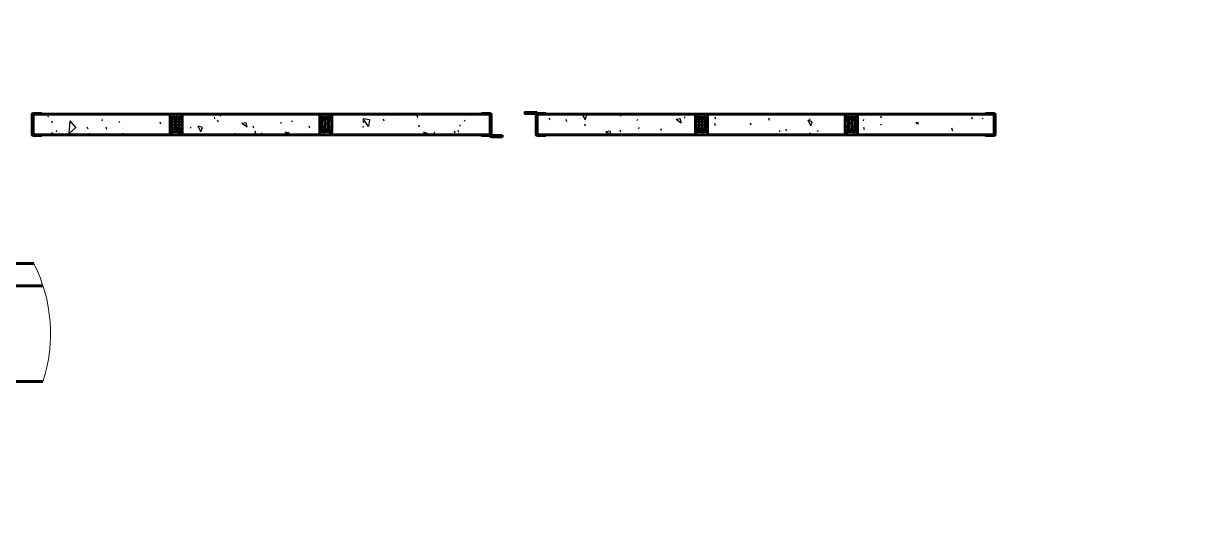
# Model space of a CAD drawing. Header units: millimetres. Extents: x 0 to 3360, y 0 to 297.
# Drawn here: x 140.6 to 405.1, y 0 to 109.4 of the extents above; entities that cross this region are included whole.
import ezdxf

# ---------------------------------------------------------------- set-up
doc = ezdxf.new("R2010")
doc.units = ezdxf.units.MM
doc.linetypes.add('K5LT_BASIC', pattern=[0])
doc.linetypes.add('K5LT_THIN_INCLUDED_TO_HATCHING', pattern=[0])
doc.layers.add('Системный слой', color=7, linetype='Continuous')
pattern_1 = [(45, (0, 0), (-0.7071068, 0.7071068), []), (135, (0, 0), (-0.7071068, -0.7071068), [])]
pattern_2 = [(45, (0, 0), (-2.12132, 2.12132), [])]
pattern_3 = [(40, (7.66, 6.428), (-20.5692, 24.5134), [2, -30]), (130, (9.193, 7.713), (-24.5134, -20.5692), [2, -30]), (85, (7.66, 6.428), (-20.5688, 24.513), [2.828, -42.426]), (60, (9.193, 7.713), (-27.7128, 16), [2, -30]), (150, (10.192, 9.445), (-16, -27.7128), [2, -30]), (105, (9.193, 7.713), (-27.7123, 15.9997), [2.828, -42.426]), (80, (16.853, 14.141), (-26.0974, 4.6017), [1.5, -25]), (170, (17.114, 15.618), (-4.6017, -26.0974), [1.5, -25]), (125, (16.853, 14.141), (-26.0969, 4.6016), [2.121, -35.355]), (100, (-18.796, -15.771), (-15.7569, -2.7784), [1, -15]), (190, (-18.97, -14.787), (2.7784, -15.7569), [1, -15]), (145, (-18.796, -15.771), (-15.75733, -2.77844), [1.414, -21.213]), (70, (1.233, 14.088), (-15.0351, 5.4723), [1, -15]), (160, (1.575, 15.028), (-5.4723, -15.0351), [1, -15]), (115, (1.233, 14.088), (-15.03547, 5.47246), [1.414, -21.213]), (85, (0, 0), (-9.35186, 7.84492), [0.3, -10]), (65, (0, 0), (-2.41845, 6.64463), [0.3, -10]), (105, (0, 0), (-6.193075, 7.658056), [0.5, -12]), (110, (0, 0), (-7.94593, 1.36463), [0.5, -7])]

msp = doc.modelspace()

# ---------------------------------------------------------------- hatches: boundary and pattern name
at = {"layer": 'Системный слой'}
h = msp.add_hatch(dxfattribs=at)
h.set_pattern_fill('Песок', angle=40, style=0, pattern_type=0)
h.set_pattern_definition(pattern_3)
h.paths.add_polyline_path([(238.8813, 89.04947), (209.75331, 89.04947), (209.71172, 89.03225), (209.69449, 88.99065), (209.69449, 88.19653), (209.66865, 88.13414), (209.60626, 88.1083), (209.63567, 88.1083), (209.63567, 88.04947), (209.69449, 88.04947), (209.69449, 85.46124), (209.63567, 85.46124), (209.63567, 85.40242), (209.60626, 85.40242), (209.66865, 85.37657), (209.69449, 85.31418), (209.69449, 84.52006), (209.71172, 84.47847), (209.75331, 84.46124), (238.8813, 84.46124), (242.48861, 84.46124), (245.07684, 84.46124), (245.16508, 84.46124), (245.16508, 85.19653), (245.16508, 89.04947), (245.07684, 89.04947), (242.48861, 89.04947)])
h.paths.add_polyline_path([(206.98861, 89.04947), (176.19449, 89.04947), (176.1529, 89.03225), (176.13567, 88.99065), (176.13567, 88.19653), (176.10982, 88.13414), (176.04743, 88.1083), (176.07684, 88.1083), (176.07684, 88.04947), (176.13567, 88.04947), (176.13567, 85.46124), (176.07684, 85.46124), (176.07684, 85.40242), (176.04743, 85.40242), (176.10982, 85.37657), (176.13567, 85.31418), (176.13567, 84.52006), (176.1529, 84.47847), (176.19449, 84.46124), (206.98861, 84.46124), (206.98861, 85.373), (206.98861, 88.13771), (206.98861, 88.31418)])
h.paths.add_polyline_path([(173.42978, 89.04947), (142.78273, 89.04947), (142.78273, 84.46124), (173.42978, 84.46124), (173.42978, 85.373), (173.42978, 88.13771), (173.42978, 88.31418)])
h = msp.add_hatch(dxfattribs=at)
h.set_pattern_fill('Неметалл', angle=45, style=0, pattern_type=0)
h.set_pattern_definition(pattern_1)
h.paths.add_polyline_path([(176.01802, 89.04947), (173.42978, 89.04947), (173.42978, 88.31418), (173.60626, 88.31418), (176.01802, 88.31418)])
h = msp.add_hatch(dxfattribs=at)
h.set_pattern_fill('Металл', angle=45, style=0, pattern_type=0)
h.set_pattern_definition(pattern_2)
h.paths.add_polyline_path([(173.60626, 85.19653), (176.01802, 85.19653), (176.01802, 85.25536), (173.60626, 85.25536), (173.52307, 85.28982), (173.48861, 85.373), (173.48861, 88.13771), (173.52307, 88.2209), (173.60626, 88.25536), (176.01802, 88.25536), (176.01802, 88.31418), (173.60626, 88.31418), (173.48799, 88.26869), (173.4307, 88.15567), (173.42978, 88.13771), (173.42978, 85.373), (173.47527, 85.25474), (173.58829, 85.19745)])
h = msp.add_hatch(dxfattribs=at)
h.set_pattern_fill('Неметалл', angle=45, style=0, pattern_type=0)
h.set_pattern_definition(pattern_1)
h.paths.add_polyline_path([(173.92978, 88.04947), (173.92978, 85.46124), (174.66508, 85.46124), (174.66508, 88.04947)])
h = msp.add_hatch(dxfattribs=at)
h.set_pattern_fill('Неметалл', angle=45, style=0, pattern_type=0)
h.set_pattern_definition(pattern_1)
h.paths.add_polyline_path([(174.66508, 88.04947), (174.66508, 85.46124), (175.40037, 85.46124), (175.40037, 88.04947)])
h = msp.add_hatch(dxfattribs=at)
h.set_pattern_fill('Неметалл', angle=45, style=0, pattern_type=0)
h.set_pattern_definition(pattern_1)
h.paths.add_polyline_path([(176.13567, 85.46124), (176.13567, 88.04947), (176.07684, 88.04947), (175.40037, 88.04947), (175.40037, 85.46124)])
h = msp.add_hatch(dxfattribs=at)
h.set_pattern_fill('Неметалл', angle=45, style=0, pattern_type=0)
h.set_pattern_definition(pattern_1)
h.paths.add_polyline_path([(209.57684, 89.04947), (206.98861, 89.04947), (206.98861, 88.31418), (207.16508, 88.31418), (209.57684, 88.31418)])
h = msp.add_hatch(dxfattribs=at)
h.set_pattern_fill('Металл', angle=45, style=0, pattern_type=0)
h.set_pattern_definition(pattern_2)
h.paths.add_polyline_path([(207.16508, 85.19653), (209.57684, 85.19653), (209.57684, 85.25536), (207.16508, 85.25536), (207.08189, 85.28982), (207.04743, 85.373), (207.04743, 88.13771), (207.08189, 88.2209), (207.16508, 88.25536), (209.57684, 88.25536), (209.57684, 88.31418), (207.16508, 88.31418), (207.04682, 88.26869), (206.98952, 88.15567), (206.98861, 88.13771), (206.98861, 85.373), (207.0341, 85.25474), (207.14712, 85.19745)])
h = msp.add_hatch(dxfattribs=at)
h.set_pattern_fill('Неметалл', angle=45, style=0, pattern_type=0)
h.set_pattern_definition(pattern_1)
h.paths.add_polyline_path([(207.48861, 88.04947), (207.48861, 85.46124), (208.2239, 85.46124), (208.2239, 88.04947)])
h = msp.add_hatch(dxfattribs=at)
h.set_pattern_fill('Неметалл', angle=45, style=0, pattern_type=0)
h.set_pattern_definition(pattern_1)
h.paths.add_polyline_path([(208.2239, 88.04947), (208.2239, 85.46124), (208.9592, 85.46124), (208.9592, 88.04947)])
h = msp.add_hatch(dxfattribs=at)
h.set_pattern_fill('Неметалл', angle=45, style=0, pattern_type=0)
h.set_pattern_definition(pattern_1)
h.paths.add_polyline_path([(209.69449, 85.46124), (209.69449, 88.04947), (209.63567, 88.04947), (208.9592, 88.04947), (208.9592, 85.46124)])
h = msp.add_hatch(dxfattribs=at)
h.set_pattern_fill('Песок', angle=40, style=0, pattern_type=0)
h.set_pattern_definition(pattern_3)
h.paths.add_polyline_path([(291.16508, 89.04947), (262.03709, 89.04947), (258.42978, 89.04947), (255.84155, 89.04947), (255.75331, 89.04947), (255.75331, 88.31418), (255.75331, 84.46124), (255.84155, 84.46124), (258.42978, 84.46124), (291.16508, 84.46124), (291.20667, 84.47847), (291.2239, 84.52006), (291.2239, 85.31418), (291.24975, 85.37657), (291.31214, 85.40242), (291.28273, 85.40242), (291.28273, 85.46124), (291.2239, 85.46124), (291.2239, 88.04947), (291.28273, 88.04947), (291.28273, 88.1083), (291.31214, 88.1083), (291.24975, 88.13414), (291.2239, 88.19653), (291.2239, 88.99065), (291.20667, 89.03225)])
h.paths.add_polyline_path([(293.92978, 84.46124), (324.7239, 84.46124), (324.7655, 84.47847), (324.78273, 84.52006), (324.78273, 85.31418), (324.80857, 85.37657), (324.87096, 85.40242), (324.84155, 85.40242), (324.84155, 85.46124), (324.78273, 85.46124), (324.78273, 88.04947), (324.84155, 88.04947), (324.84155, 88.1083), (324.87096, 88.1083), (324.80857, 88.13414), (324.78273, 88.19653), (324.78273, 88.99065), (324.7655, 89.03225), (324.7239, 89.04947), (293.92978, 89.04947), (293.92978, 88.13771), (293.92978, 85.373), (293.92978, 85.19653)])
h.paths.add_polyline_path([(327.48861, 84.46124), (358.13567, 84.46124), (358.13567, 89.04947), (327.48861, 89.04947), (327.48861, 88.13771), (327.48861, 85.373), (327.48861, 85.19653)])
h = msp.add_hatch(dxfattribs=at)
h.set_pattern_fill('Неметалл', angle=45, style=0, pattern_type=0)
h.set_pattern_definition(pattern_1)
h.paths.add_polyline_path([(291.2239, 88.04947), (291.2239, 85.46124), (291.28273, 85.46124), (291.9592, 85.46124), (291.9592, 88.04947)])
h = msp.add_hatch(dxfattribs=at)
h.set_pattern_fill('Неметалл', angle=45, style=0, pattern_type=0)
h.set_pattern_definition(pattern_1)
h.paths.add_polyline_path([(291.34155, 88.31418), (293.92978, 88.31418), (293.92978, 89.04947), (291.34155, 89.04947)])
h = msp.add_hatch(dxfattribs=at)
h.set_pattern_fill('Металл', angle=45, style=0, pattern_type=0)
h.set_pattern_definition(pattern_2)
h.paths.add_polyline_path([(293.75331, 88.31418), (291.34155, 88.31418), (291.34155, 88.25536), (293.75331, 88.25536), (293.8365, 88.2209), (293.87096, 88.13771), (293.87096, 85.373), (293.8365, 85.28982), (293.75331, 85.25536), (291.34155, 85.25536), (291.34155, 85.19653), (293.75331, 85.19653), (293.87158, 85.24202), (293.92887, 85.35504), (293.92978, 85.373), (293.92978, 88.13771), (293.88429, 88.25597), (293.77128, 88.31326)])
h = msp.add_hatch(dxfattribs=at)
h.set_pattern_fill('Неметалл', angle=45, style=0, pattern_type=0)
h.set_pattern_definition(pattern_1)
h.paths.add_polyline_path([(292.69449, 85.46124), (292.69449, 88.04947), (291.9592, 88.04947), (291.9592, 85.46124)])
h = msp.add_hatch(dxfattribs=at)
h.set_pattern_fill('Неметалл', angle=45, style=0, pattern_type=0)
h.set_pattern_definition(pattern_1)
h.paths.add_polyline_path([(293.42978, 85.46124), (293.42978, 88.04947), (292.69449, 88.04947), (292.69449, 85.46124)])
h = msp.add_hatch(dxfattribs=at)
h.set_pattern_fill('Неметалл', angle=45, style=0, pattern_type=0)
h.set_pattern_definition(pattern_1)
h.paths.add_polyline_path([(324.78273, 88.04947), (324.78273, 85.46124), (324.84155, 85.46124), (325.51802, 85.46124), (325.51802, 88.04947)])
h = msp.add_hatch(dxfattribs=at)
h.set_pattern_fill('Неметалл', angle=45, style=0, pattern_type=0)
h.set_pattern_definition(pattern_1)
h.paths.add_polyline_path([(324.90037, 88.31418), (327.48861, 88.31418), (327.48861, 89.04947), (324.90037, 89.04947)])
h = msp.add_hatch(dxfattribs=at)
h.set_pattern_fill('Металл', angle=45, style=0, pattern_type=0)
h.set_pattern_definition(pattern_2)
h.paths.add_polyline_path([(327.31214, 88.31418), (324.90037, 88.31418), (324.90037, 88.25536), (327.31214, 88.25536), (327.39533, 88.2209), (327.42978, 88.13771), (327.42978, 85.373), (327.39533, 85.28982), (327.31214, 85.25536), (324.90037, 85.25536), (324.90037, 85.19653), (327.31214, 85.19653), (327.4304, 85.24202), (327.48769, 85.35504), (327.48861, 85.373), (327.48861, 88.13771), (327.44312, 88.25597), (327.3301, 88.31326)])
h = msp.add_hatch(dxfattribs=at)
h.set_pattern_fill('Неметалл', angle=45, style=0, pattern_type=0)
h.set_pattern_definition(pattern_1)
h.paths.add_polyline_path([(326.25331, 85.46124), (326.25331, 88.04947), (325.51802, 88.04947), (325.51802, 85.46124)])
h = msp.add_hatch(dxfattribs=at)
h.set_pattern_fill('Неметалл', angle=45, style=0, pattern_type=0)
h.set_pattern_definition(pattern_1)
h.paths.add_polyline_path([(326.98861, 85.46124), (326.98861, 88.04947), (326.25331, 88.04947), (326.25331, 85.46124)])
h = msp.add_hatch(dxfattribs=at)
h.set_pattern_fill('Неметалл', angle=45, style=0, pattern_type=0)
h.set_pattern_definition(pattern_1)
h.paths.add_polyline_path([(176.01802, 85.19653), (173.42978, 85.19653), (173.42978, 84.46124), (176.01802, 84.46124)])
h = msp.add_hatch(dxfattribs=at)
h.set_pattern_fill('Неметалл', angle=45, style=0, pattern_type=0)
h.set_pattern_definition(pattern_1)
h.paths.add_polyline_path([(209.57684, 85.19653), (206.98861, 85.19653), (206.98861, 84.46124), (209.57684, 84.46124)])
h = msp.add_hatch(dxfattribs=at)
h.set_pattern_fill('Неметалл', angle=45, style=0, pattern_type=0)
h.set_pattern_definition(pattern_1)
h.paths.add_polyline_path([(291.34155, 84.46124), (293.92978, 84.46124), (293.92978, 85.19653), (293.75331, 85.19653), (291.34155, 85.19653)])
h = msp.add_hatch(dxfattribs=at)
h.set_pattern_fill('Неметалл', angle=45, style=0, pattern_type=0)
h.set_pattern_definition(pattern_1)
h.paths.add_polyline_path([(324.90037, 84.46124), (327.48861, 84.46124), (327.48861, 85.19653), (327.31214, 85.19653), (324.90037, 85.19653)])

# ---------------------------------------------------------------- linework, layer by layer
at = {"layer": 'Системный слой', "color": 5, "linetype": 'K5LT_BASIC', "lineweight": 60, "true_color": 0x0000ff}
for p, q in [((142.54743, 84.52006), (142.54743, 88.99065)), ((142.66508, 88.99065), (142.66508, 84.52006)), ((142.78273, 89.22595), (144.7239, 89.22595)), ((144.7239, 89.1083), (142.78273, 89.1083)), ((142.78273, 89.04947), (142.78273, 89.07889)), ((176.01802, 89.07889), (142.78273, 89.07889)), ((142.78273, 89.04947), (176.01802, 89.04947)), ((142.78273, 84.43183), (142.78273, 89.04947)), ((144.7239, 89.22595), (144.7239, 89.1083)), ((173.42978, 88.31418), (173.42978, 89.04947)), ((173.42978, 89.04947), (173.42978, 84.46124)), ((176.01802, 88.31418), (173.42978, 88.31418)), ((173.42978, 85.373), (173.42978, 88.13771)), ((173.48861, 88.13771), (173.48861, 85.373)), ((173.60626, 88.31418), (176.01802, 88.31418)), ((176.01802, 88.25536), (173.60626, 88.25536)), ((173.69449, 87.873), (173.69449, 87.40242)), ((173.7239, 87.40242), (173.69449, 87.40242)), ((173.7239, 85.57889), (173.7239, 87.93183)), ((173.7239, 87.873), (173.7239, 87.40242)), ((173.78273, 87.93183), (173.78273, 85.57889)), ((173.90037, 88.1083), (176.07684, 88.1083)), ((176.07684, 88.04947), (173.90037, 88.04947)), ((173.92978, 88.04947), (174.66508, 88.04947)), ((173.92978, 85.46124), (173.92978, 88.04947)), ((173.9592, 88.13771), (176.04743, 88.13771)), ((176.04743, 88.1083), (173.9592, 88.1083)), ((174.66508, 88.04947), (175.40037, 88.04947)), ((174.66508, 85.46124), (174.66508, 88.04947)), ((174.66508, 88.04947), (174.66508, 85.46124)), ((174.90037, 88.25536), (176.01802, 88.25536)), ((174.90037, 88.22595), (174.90037, 88.25536)), ((176.01802, 88.22595), (174.90037, 88.22595)), ((175.40037, 88.04947), (175.40037, 85.46124)), ((175.40037, 88.04947), (176.13567, 88.04947)), ((175.40037, 85.46124), (175.40037, 88.04947)), ((176.01802, 89.04947), (176.01802, 88.31418)), ((176.01802, 88.31418), (176.01802, 88.25536)), ((176.07684, 88.31418), (176.07684, 88.99065)), ((176.07684, 88.1083), (176.07684, 88.04947)), ((176.10626, 88.19653), (176.10626, 88.99065)), ((176.10626, 88.99065), (176.10626, 88.31418)), ((176.13567, 88.99065), (176.13567, 88.19653)), ((176.13567, 88.04947), (176.13567, 85.46124)), ((209.57684, 89.07889), (176.19449, 89.07889)), ((176.19449, 89.04947), (209.57684, 89.04947)), ((206.98861, 88.31418), (206.98861, 89.04947)), ((206.98861, 89.04947), (206.98861, 84.46124)), ((209.57684, 88.31418), (206.98861, 88.31418)), ((206.98861, 85.373), (206.98861, 88.13771)), ((207.04743, 88.13771), (207.04743, 85.373)), ((207.16508, 88.31418), (209.57684, 88.31418)), ((209.57684, 88.25536), (207.16508, 88.25536)), ((207.25331, 87.873), (207.25331, 87.40242)), ((207.28273, 87.40242), (207.25331, 87.40242)), ((207.28273, 85.57889), (207.28273, 87.93183)), ((207.28273, 87.873), (207.28273, 87.40242)), ((207.34155, 87.93183), (207.34155, 85.57889)), ((207.4592, 88.1083), (209.63567, 88.1083)), ((209.63567, 88.04947), (207.4592, 88.04947)), ((207.48861, 88.04947), (208.2239, 88.04947)), ((207.48861, 85.46124), (207.48861, 88.04947)), ((207.51802, 88.13771), (209.60626, 88.13771)), ((209.60626, 88.1083), (207.51802, 88.1083)), ((208.2239, 88.04947), (208.9592, 88.04947)), ((208.2239, 85.46124), (208.2239, 88.04947)), ((208.2239, 88.04947), (208.2239, 85.46124)), ((208.4592, 88.25536), (209.57684, 88.25536)), ((208.4592, 88.22595), (208.4592, 88.25536)), ((209.57684, 88.22595), (208.4592, 88.22595)), ((208.9592, 88.04947), (208.9592, 85.46124)), ((208.9592, 88.04947), (209.69449, 88.04947)), ((208.9592, 85.46124), (208.9592, 88.04947)), ((209.57684, 89.04947), (209.57684, 88.31418)), ((209.57684, 88.31418), (209.57684, 88.25536)), ((209.63567, 88.31418), (209.63567, 88.99065)), ((209.63567, 88.1083), (209.63567, 88.04947)), ((209.66508, 88.19653), (209.66508, 88.99065)), ((209.66508, 88.99065), (209.66508, 88.31418)), ((209.69449, 88.99065), (209.69449, 88.19653)), ((209.69449, 88.04947), (209.69449, 85.46124)), ((245.16508, 89.07889), (209.75331, 89.07889)), ((209.75331, 89.04947), (245.16508, 89.04947)), ((242.48861, 89.04947), (238.8813, 89.04947)), ((245.07684, 89.04947), (242.48861, 89.04947)), ((243.2239, 89.22595), (243.2239, 89.1083)), ((245.16508, 89.22595), (243.2239, 89.22595)), ((243.2239, 89.1083), (245.16508, 89.1083)), ((245.16508, 85.19653), (245.16508, 89.07889)), ((245.28273, 88.99065), (245.28273, 84.40242)), ((245.40037, 84.40242), (245.40037, 88.99065)), ((253.12096, 89.49065), (255.49409, 89.49065)), ((253.12096, 89.373), (255.49409, 89.373)), ((255.40037, 89.34359), (253.12096, 89.34359)), ((253.12096, 89.22595), (255.40037, 89.22595)), ((255.51802, 89.1083), (255.51802, 84.52006)), ((255.57728, 89.33855), (255.73859, 89.17724)), ((255.63567, 84.52006), (255.63567, 89.1083)), ((255.66047, 89.42174), (255.82178, 89.26043)), ((255.75331, 89.07889), (255.75331, 88.31418)), ((291.16508, 89.07889), (255.75331, 89.07889)), ((255.75331, 89.04947), (262.03709, 89.04947)), ((255.75331, 88.31418), (255.75331, 84.43183)), ((258.42978, 89.04947), (255.84155, 89.04947)), ((255.90496, 89.22597), (257.69469, 89.22597)), ((255.90496, 89.10832), (257.69469, 89.10832)), ((257.69469, 89.22595), (257.69449, 89.22595)), ((257.69449, 89.10832), (257.69449, 89.1083)), ((257.69469, 89.10832), (257.69469, 89.22597)), ((291.16508, 89.04947), (258.42978, 89.04947)), ((291.2239, 88.19653), (291.2239, 88.99065)), ((291.2239, 88.04947), (291.9592, 88.04947)), ((291.2239, 85.46124), (291.2239, 88.04947)), ((291.25331, 88.31418), (291.25331, 88.99065)), ((291.25331, 88.99065), (291.25331, 88.19653)), ((291.28273, 88.99065), (291.28273, 88.31418)), ((291.28273, 88.04947), (291.28273, 88.1083)), ((291.28273, 88.1083), (293.4592, 88.1083)), ((293.4592, 88.04947), (291.28273, 88.04947)), ((291.31214, 88.13771), (293.40037, 88.13771)), ((293.40037, 88.1083), (291.31214, 88.1083)), ((324.7239, 89.07889), (291.34155, 89.07889)), ((291.34155, 88.31418), (291.34155, 89.04947)), ((324.7239, 89.04947), (291.34155, 89.04947)), ((293.92978, 88.31418), (291.34155, 88.31418)), ((291.34155, 88.25536), (291.34155, 88.31418)), ((291.34155, 88.31418), (293.75331, 88.31418)), ((291.34155, 88.25536), (292.4592, 88.25536)), ((293.75331, 88.25536), (291.34155, 88.25536)), ((292.4592, 88.22595), (291.34155, 88.22595)), ((291.9592, 88.04947), (292.69449, 88.04947)), ((291.9592, 85.46124), (291.9592, 88.04947)), ((291.9592, 88.04947), (291.9592, 85.46124)), ((292.4592, 88.25536), (292.4592, 88.22595)), ((292.69449, 88.04947), (292.69449, 85.46124)), ((292.69449, 88.04947), (293.42978, 88.04947)), ((292.69449, 85.46124), (292.69449, 88.04947)), ((293.42978, 88.04947), (293.42978, 85.46124)), ((293.57684, 85.57889), (293.57684, 87.93183)), ((293.63567, 87.93183), (293.63567, 85.57889)), ((293.63567, 87.40242), (293.63567, 87.873)), ((293.66508, 87.40242), (293.63567, 87.40242)), ((293.66508, 87.40242), (293.66508, 87.873)), ((293.87096, 85.373), (293.87096, 88.13771)), ((293.92978, 89.04947), (293.92978, 88.31418)), ((293.92978, 84.46124), (293.92978, 89.04947)), ((293.92978, 88.13771), (293.92978, 85.373)), ((324.78273, 88.19653), (324.78273, 88.99065)), ((324.78273, 88.04947), (325.51802, 88.04947)), ((324.78273, 85.46124), (324.78273, 88.04947)), ((324.81214, 88.31418), (324.81214, 88.99065)), ((324.81214, 88.99065), (324.81214, 88.19653)), ((324.84155, 88.99065), (324.84155, 88.31418)), ((324.84155, 88.04947), (324.84155, 88.1083)), ((324.84155, 88.1083), (327.01802, 88.1083)), ((327.01802, 88.04947), (324.84155, 88.04947)), ((324.87096, 88.13771), (326.9592, 88.13771)), ((326.9592, 88.1083), (324.87096, 88.1083)), ((358.13567, 89.07889), (324.90037, 89.07889)), ((358.13567, 89.04947), (324.90037, 89.04947)), ((324.90037, 88.31418), (324.90037, 89.04947)), ((327.48861, 88.31418), (324.90037, 88.31418)), ((324.90037, 88.25536), (324.90037, 88.31418)), ((324.90037, 88.31418), (327.31214, 88.31418)), ((324.90037, 88.25536), (326.01802, 88.25536)), ((327.31214, 88.25536), (324.90037, 88.25536)), ((326.01802, 88.22595), (324.90037, 88.22595)), ((325.51802, 88.04947), (326.25331, 88.04947)), ((325.51802, 85.46124), (325.51802, 88.04947)), ((325.51802, 88.04947), (325.51802, 85.46124)), ((326.01802, 88.25536), (326.01802, 88.22595)), ((326.25331, 88.04947), (326.25331, 85.46124)), ((326.25331, 88.04947), (326.98861, 88.04947)), ((326.25331, 85.46124), (326.25331, 88.04947)), ((326.98861, 88.04947), (326.98861, 85.46124)), ((327.13567, 85.57889), (327.13567, 87.93183)), ((327.19449, 87.93183), (327.19449, 85.57889)), ((327.19449, 87.40242), (327.19449, 87.873)), ((327.2239, 87.40242), (327.19449, 87.40242)), ((327.2239, 87.40242), (327.2239, 87.873)), ((327.42978, 85.373), (327.42978, 88.13771)), ((327.48861, 89.04947), (327.48861, 88.31418)), ((327.48861, 84.46124), (327.48861, 89.04947)), ((327.48861, 88.13771), (327.48861, 85.373)), ((356.19449, 89.1083), (356.19449, 89.22595)), ((356.19449, 89.22595), (358.13567, 89.22595)), ((358.13567, 89.1083), (356.19449, 89.1083)), ((358.13567, 89.07889), (358.13567, 84.46124)), ((358.25331, 84.52006), (358.25331, 88.99065)), ((358.37096, 88.99065), (358.37096, 84.52006)), ((173.42978, 84.46124), (173.42978, 85.19653)), ((173.42978, 85.19653), (176.01802, 85.19653)), ((173.60626, 85.25536), (176.01802, 85.25536)), ((176.01802, 85.19653), (173.60626, 85.19653)), ((173.69449, 86.1083), (173.7239, 86.1083)), ((173.69449, 86.1083), (173.69449, 85.63771)), ((173.7239, 86.1083), (173.7239, 85.63771)), ((173.90037, 85.46124), (176.07684, 85.46124)), ((176.07684, 85.40242), (173.90037, 85.40242)), ((174.66508, 85.46124), (173.92978, 85.46124)), ((173.9592, 85.40242), (176.04743, 85.40242)), ((176.04743, 85.373), (173.9592, 85.373)), ((175.40037, 85.46124), (174.66508, 85.46124)), ((174.90037, 85.28477), (176.01802, 85.28477)), ((174.90037, 85.25536), (174.90037, 85.28477)), ((176.01802, 85.25536), (174.90037, 85.25536)), ((176.13567, 85.46124), (175.40037, 85.46124)), ((176.01802, 85.25536), (176.01802, 85.19653)), ((176.01802, 85.19653), (176.01802, 84.46124)), ((176.07684, 85.46124), (176.07684, 85.40242)), ((176.07684, 84.52006), (176.07684, 85.19653)), ((176.10626, 84.52006), (176.10626, 85.31418)), ((176.10626, 85.19653), (176.10626, 84.52006)), ((176.13567, 85.31418), (176.13567, 84.52006)), ((206.98861, 84.46124), (206.98861, 85.19653)), ((206.98861, 85.19653), (209.57684, 85.19653)), ((207.16508, 85.25536), (209.57684, 85.25536)), ((209.57684, 85.19653), (207.16508, 85.19653)), ((207.25331, 86.1083), (207.28273, 86.1083)), ((207.25331, 86.1083), (207.25331, 85.63771)), ((207.28273, 86.1083), (207.28273, 85.63771)), ((207.4592, 85.46124), (209.63567, 85.46124)), ((209.63567, 85.40242), (207.4592, 85.40242)), ((208.2239, 85.46124), (207.48861, 85.46124)), ((207.51802, 85.40242), (209.60626, 85.40242)), ((209.60626, 85.373), (207.51802, 85.373)), ((208.9592, 85.46124), (208.2239, 85.46124)), ((208.4592, 85.28477), (209.57684, 85.28477)), ((208.4592, 85.25536), (208.4592, 85.28477)), ((209.57684, 85.25536), (208.4592, 85.25536)), ((209.69449, 85.46124), (208.9592, 85.46124)), ((209.57684, 85.25536), (209.57684, 85.19653)), ((209.57684, 85.19653), (209.57684, 84.46124)), ((209.63567, 85.46124), (209.63567, 85.40242)), ((209.63567, 84.52006), (209.63567, 85.19653)), ((209.66508, 84.52006), (209.66508, 85.31418)), ((209.66508, 85.19653), (209.66508, 84.52006)), ((209.69449, 85.31418), (209.69449, 84.52006)), ((245.16508, 84.43183), (245.16508, 85.19653)), ((291.9592, 85.46124), (291.2239, 85.46124)), ((291.2239, 84.52006), (291.2239, 85.31418)), ((291.25331, 85.31418), (291.25331, 84.52006)), ((291.25331, 84.52006), (291.25331, 85.19653)), ((291.28273, 85.40242), (291.28273, 85.46124)), ((291.28273, 85.46124), (293.4592, 85.46124)), ((293.4592, 85.40242), (291.28273, 85.40242)), ((291.28273, 85.19653), (291.28273, 84.52006)), ((291.31214, 85.40242), (293.40037, 85.40242)), ((293.40037, 85.373), (291.31214, 85.373)), ((291.34155, 85.28477), (292.4592, 85.28477)), ((292.4592, 85.25536), (291.34155, 85.25536)), ((291.34155, 85.19653), (291.34155, 85.25536)), ((291.34155, 85.25536), (293.75331, 85.25536)), ((293.75331, 85.19653), (291.34155, 85.19653)), ((291.34155, 84.46124), (291.34155, 85.19653)), ((291.34155, 85.19653), (293.92978, 85.19653)), ((292.69449, 85.46124), (291.9592, 85.46124)), ((292.4592, 85.28477), (292.4592, 85.25536)), ((293.42978, 85.46124), (292.69449, 85.46124)), ((293.63567, 86.1083), (293.66508, 86.1083)), ((293.63567, 85.63771), (293.63567, 86.1083)), ((293.66508, 85.63771), (293.66508, 86.1083)), ((293.92978, 85.19653), (293.92978, 84.46124)), ((325.51802, 85.46124), (324.78273, 85.46124)), ((324.78273, 84.52006), (324.78273, 85.31418)), ((324.81214, 85.31418), (324.81214, 84.52006)), ((324.81214, 84.52006), (324.81214, 85.19653)), ((324.84155, 85.40242), (324.84155, 85.46124)), ((324.84155, 85.46124), (327.01802, 85.46124)), ((327.01802, 85.40242), (324.84155, 85.40242)), ((324.84155, 85.19653), (324.84155, 84.52006)), ((324.87096, 85.40242), (326.9592, 85.40242)), ((326.9592, 85.373), (324.87096, 85.373)), ((324.90037, 85.28477), (326.01802, 85.28477)), ((326.01802, 85.25536), (324.90037, 85.25536)), ((324.90037, 85.19653), (324.90037, 85.25536)), ((324.90037, 85.25536), (327.31214, 85.25536)), ((327.31214, 85.19653), (324.90037, 85.19653)), ((324.90037, 84.46124), (324.90037, 85.19653)), ((324.90037, 85.19653), (327.48861, 85.19653)), ((326.25331, 85.46124), (325.51802, 85.46124)), ((326.01802, 85.28477), (326.01802, 85.25536)), ((326.98861, 85.46124), (326.25331, 85.46124)), ((327.19449, 86.1083), (327.2239, 86.1083)), ((327.19449, 85.63771), (327.19449, 86.1083)), ((327.2239, 85.63771), (327.2239, 86.1083)), ((327.48861, 85.19653), (327.48861, 84.46124)), ((142.78273, 84.46124), (176.01802, 84.46124)), ((142.78273, 84.43183), (176.01802, 84.43183)), ((142.78273, 84.40242), (144.7239, 84.40242)), ((144.7239, 84.28477), (142.78273, 84.28477)), ((144.7239, 84.40242), (144.7239, 84.28477)), ((176.19449, 84.46124), (209.57684, 84.46124)), ((176.19449, 84.43183), (209.57684, 84.43183)), ((209.75331, 84.46124), (242.48861, 84.46124)), ((209.75331, 84.43183), (245.16508, 84.43183)), ((245.16508, 84.46124), (238.8813, 84.46124)), ((242.48861, 84.46124), (245.07684, 84.46124)), ((243.2237, 84.40239), (243.2237, 84.28475)), ((245.01343, 84.40239), (243.2237, 84.40239)), ((243.2237, 84.28477), (243.2239, 84.28477)), ((245.01343, 84.28475), (243.2237, 84.28475)), ((243.2239, 84.40239), (243.2239, 84.40242)), ((245.25793, 84.08898), (245.09662, 84.25029)), ((245.34112, 84.17217), (245.17981, 84.33348)), ((247.79743, 84.13771), (245.42431, 84.13771)), ((247.79743, 84.02006), (245.42431, 84.02006)), ((247.79743, 84.28477), (245.51802, 84.28477)), ((245.51802, 84.16712), (247.79743, 84.16712)), ((291.16508, 84.46124), (255.75331, 84.46124)), ((255.75331, 84.43183), (291.16508, 84.43183)), ((257.69449, 84.40242), (255.75331, 84.40242)), ((255.75331, 84.28477), (257.69449, 84.28477)), ((255.84155, 84.46124), (258.42978, 84.46124)), ((257.69449, 84.28477), (257.69449, 84.40242)), ((258.42978, 84.46124), (262.03709, 84.46124)), ((324.7239, 84.46124), (291.34155, 84.46124)), ((291.34155, 84.43183), (324.7239, 84.43183)), ((358.13567, 84.46124), (324.90037, 84.46124)), ((324.90037, 84.43183), (358.13567, 84.43183)), ((356.19449, 84.28477), (356.19449, 84.40242)), ((356.19449, 84.40242), (358.13567, 84.40242)), ((358.13567, 84.28477), (356.19449, 84.28477)), ((358.13567, 84.46124), (358.13567, 84.43183)), ((142.91964, 55.59792), (104.75005, 55.59792)), ((144.95476, 50.59792), (104.75005, 50.59792)), ((144.95476, 29.09792), (104.75005, 29.09792))]:
    msp.add_line(p, q, dxfattribs=at)
for centre, radius, start, end in [((142.78273, 88.99065), 0.23529, 90, 180), ((142.78273, 88.99065), 0.11765, 90, 180), ((173.60626, 88.13771), 0.17647, 90, 180), ((173.60626, 88.13771), 0.11765, 90, 180), ((173.9592, 87.873), 0.26471, 90, 180), ((173.9592, 87.873), 0.23529, 90, 180), ((173.90037, 87.93183), 0.17647, 90, 180), ((173.90037, 87.93183), 0.11765, 90, 180), ((176.01802, 88.99065), 0.08824, 0, 90), ((176.01802, 88.99065), 0.05882, 0, 90), ((176.01802, 88.31418), 0.08824, 270, 0), ((176.01802, 88.31418), 0.05882, 270, 0), ((176.04743, 88.19653), 0.08824, 270, 0), ((176.04743, 88.19653), 0.05882, 270, 0), ((176.19449, 88.99065), 0.08824, 90, 180), ((176.19449, 88.99065), 0.05882, 90, 180), ((207.16508, 88.13771), 0.17647, 90, 180), ((207.16508, 88.13771), 0.11765, 90, 180), ((207.51802, 87.873), 0.26471, 90, 180), ((207.51802, 87.873), 0.23529, 90, 180), ((207.4592, 87.93183), 0.17647, 90, 180), ((207.4592, 87.93183), 0.11765, 90, 180), ((209.57684, 88.99065), 0.08824, 0, 90), ((209.57684, 88.99065), 0.05882, 0, 90), ((209.57684, 88.31418), 0.08824, 270, 0), ((209.57684, 88.31418), 0.05882, 270, 0), ((209.60626, 88.19653), 0.08824, 270, 0), ((209.60626, 88.19653), 0.05882, 270, 0), ((209.75331, 88.99065), 0.08824, 90, 180), ((209.75331, 88.99065), 0.05882, 90, 180), ((245.16508, 88.99065), 0.23529, 0, 90), ((245.16508, 88.99065), 0.11765, 0, 90), ((253.12096, 89.3583), 0.13235, 90, 270), ((253.12096, 89.3583), 0.01471, 90, 270), ((255.40037, 89.1083), 0.23529, 0, 90), ((255.40037, 89.1083), 0.11765, 0, 90), ((255.49409, 89.25536), 0.23529, 45, 90), ((255.49409, 89.25536), 0.11765, 45, 90), ((255.90496, 89.34361), 0.23529, 225, 270), ((255.90496, 89.34361), 0.11765, 225, 270), ((291.16508, 88.99065), 0.08824, 0, 90), ((291.16508, 88.99065), 0.05882, 0, 90), ((291.31214, 88.19653), 0.08824, 180, 270), ((291.34155, 88.99065), 0.08824, 90, 180), ((291.34155, 88.31418), 0.08824, 180, 270), ((291.31214, 88.19653), 0.05882, 180, 270), ((291.34155, 88.99065), 0.05882, 90, 180), ((291.34155, 88.31418), 0.05882, 180, 270), ((293.40037, 87.873), 0.26471, 0, 90), ((293.40037, 87.873), 0.23529, 0, 90), ((293.4592, 87.93183), 0.17647, 0, 90), ((293.4592, 87.93183), 0.11765, 0, 90), ((293.75331, 88.13771), 0.17647, 0, 90), ((293.75331, 88.13771), 0.11765, 0, 90), ((324.7239, 88.99065), 0.08824, 0, 90), ((324.7239, 88.99065), 0.05882, 0, 90), ((324.87096, 88.19653), 0.08824, 180, 270), ((324.90037, 88.99065), 0.08824, 90, 180), ((324.90037, 88.31418), 0.08824, 180, 270), ((324.87096, 88.19653), 0.05882, 180, 270), ((324.90037, 88.99065), 0.05882, 90, 180), ((324.90037, 88.31418), 0.05882, 180, 270), ((326.9592, 87.873), 0.26471, 0, 90), ((326.9592, 87.873), 0.23529, 0, 90), ((327.01802, 87.93183), 0.17647, 0, 90), ((327.01802, 87.93183), 0.11765, 0, 90), ((327.31214, 88.13771), 0.17647, 0, 90), ((327.31214, 88.13771), 0.11765, 0, 90), ((358.13567, 88.99065), 0.23529, 0, 90), ((358.13567, 88.99065), 0.11765, 0, 90), ((173.60626, 85.373), 0.17647, 180, 270), ((173.60626, 85.373), 0.11765, 180, 270), ((173.9592, 85.63771), 0.26471, 180, 270), ((173.9592, 85.63771), 0.23529, 180, 270), ((173.90037, 85.57889), 0.17647, 180, 270), ((173.90037, 85.57889), 0.11765, 180, 270), ((176.01802, 85.19653), 0.08824, 0, 90), ((176.01802, 85.19653), 0.05882, 0, 90), ((176.04743, 85.31418), 0.08824, 0, 90), ((176.04743, 85.31418), 0.05882, 0, 90), ((207.16508, 85.373), 0.17647, 180, 270), ((207.16508, 85.373), 0.11765, 180, 270), ((207.51802, 85.63771), 0.26471, 180, 270), ((207.51802, 85.63771), 0.23529, 180, 270), ((207.4592, 85.57889), 0.17647, 180, 270), ((207.4592, 85.57889), 0.11765, 180, 270), ((209.57684, 85.19653), 0.08824, 0, 90), ((209.57684, 85.19653), 0.05882, 0, 90), ((209.60626, 85.31418), 0.08824, 0, 90), ((209.60626, 85.31418), 0.05882, 0, 90), ((291.31214, 85.31418), 0.08824, 90, 180), ((291.31214, 85.31418), 0.05882, 90, 180), ((291.34155, 85.19653), 0.08824, 90, 180), ((291.34155, 85.19653), 0.05882, 90, 180), ((293.40037, 85.63771), 0.26471, 270, 0), ((293.40037, 85.63771), 0.23529, 270, 0), ((293.4592, 85.57889), 0.17647, 270, 0), ((293.4592, 85.57889), 0.11765, 270, 0), ((293.75331, 85.373), 0.17647, 270, 0), ((293.75331, 85.373), 0.11765, 270, 0), ((324.87096, 85.31418), 0.08824, 90, 180), ((324.87096, 85.31418), 0.05882, 90, 180), ((324.90037, 85.19653), 0.08824, 90, 180), ((324.90037, 85.19653), 0.05882, 90, 180), ((326.9592, 85.63771), 0.26471, 270, 0), ((326.9592, 85.63771), 0.23529, 270, 0), ((327.01802, 85.57889), 0.17647, 270, 0), ((327.01802, 85.57889), 0.11765, 270, 0), ((327.31214, 85.373), 0.17647, 270, 0), ((327.31214, 85.373), 0.11765, 270, 0), ((142.78273, 84.52006), 0.23529, 180, 270), ((142.78273, 84.52006), 0.11765, 180, 270), ((176.01802, 84.52006), 0.05882, 270, 0), ((176.01802, 84.52006), 0.08824, 270, 0), ((176.19449, 84.52006), 0.08824, 180, 270), ((176.19449, 84.52006), 0.05882, 180, 270), ((209.57684, 84.52006), 0.05882, 270, 0), ((209.57684, 84.52006), 0.08824, 270, 0), ((209.75331, 84.52006), 0.08824, 180, 270), ((209.75331, 84.52006), 0.05882, 180, 270), ((245.01343, 84.1671), 0.23529, 45, 90), ((245.01343, 84.1671), 0.11765, 45, 90), ((245.42431, 84.25536), 0.23529, 225, 270), ((245.51802, 84.40242), 0.23529, 180, 270), ((245.42431, 84.25536), 0.11765, 225, 270), ((245.51802, 84.40242), 0.11765, 180, 270), ((247.79743, 84.15242), 0.13235, 270, 90), ((247.79743, 84.15242), 0.01471, 270, 90), ((255.75331, 84.52006), 0.23529, 180, 270), ((255.75331, 84.52006), 0.11765, 180, 270), ((291.16508, 84.52006), 0.05882, 270, 0), ((291.16508, 84.52006), 0.08824, 270, 0), ((291.34155, 84.52006), 0.08824, 180, 270), ((291.34155, 84.52006), 0.05882, 180, 270), ((324.7239, 84.52006), 0.05882, 270, 0), ((324.7239, 84.52006), 0.08824, 270, 0), ((324.90037, 84.52006), 0.08824, 180, 270), ((324.90037, 84.52006), 0.05882, 180, 270), ((358.13567, 84.52006), 0.11765, 270, 0), ((358.13567, 84.52006), 0.23529, 270, 0)]:
    msp.add_arc(centre, radius, start, end, dxfattribs=at)
at = {"layer": 'Системный слой', "color": 7, "linetype": 'K5LT_THIN_INCLUDED_TO_HATCHING', "lineweight": 18}
msp.add_arc((111.38394, 39.84792), 35.25, 342.2439695, 26.5391049, dxfattribs=at)

doc.saveas('drawing.dxf')
